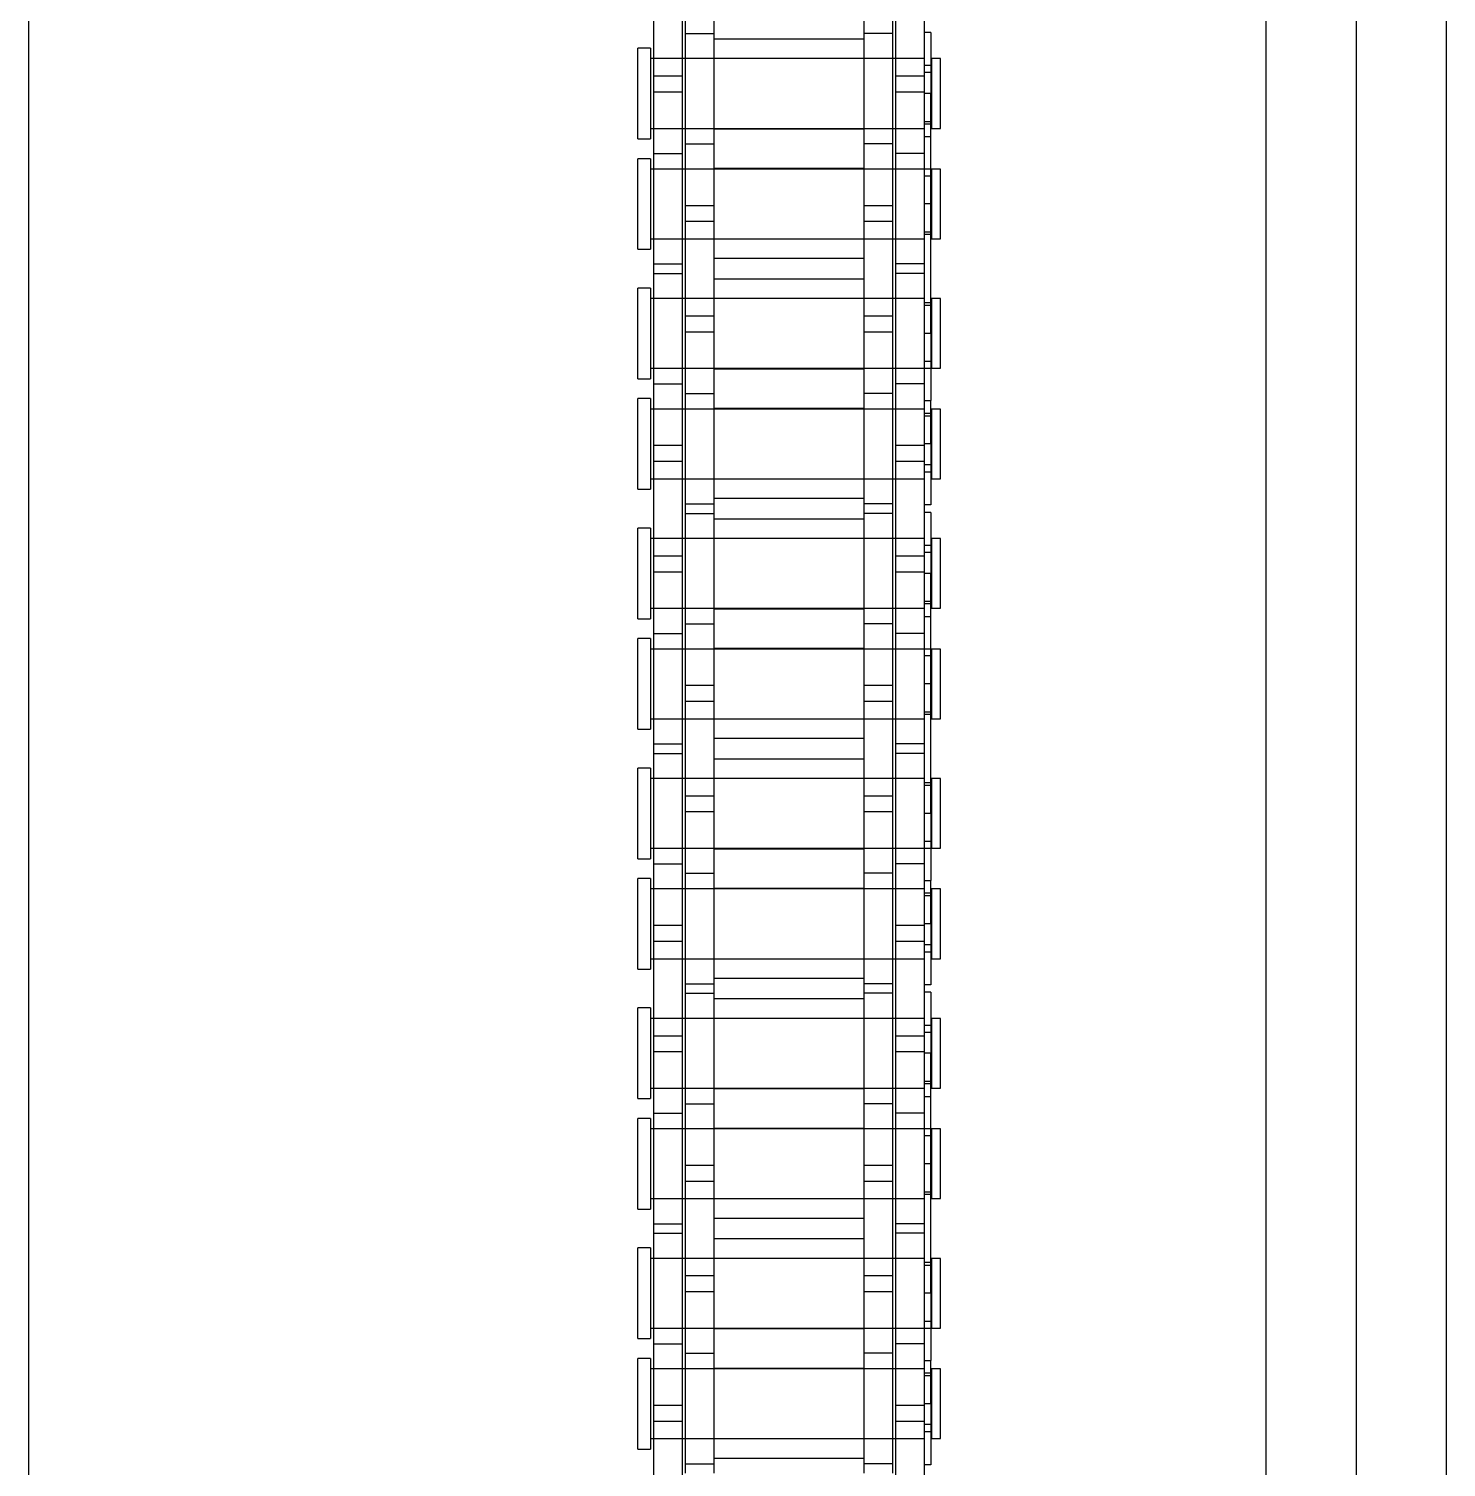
# Model space of a CAD drawing. Header units: metres. Extents: x 0 to 63075, y 0 to 44550.
# Drawn here: x 14109.2 to 14184.2, y 29127.1 to 29203.3 of the extents above; entities that cross this region are included whole.
import ezdxf

# ---------------------------------------------------------------- set-up
doc = ezdxf.new("R2010")
doc.units = ezdxf.units.M
doc.header["$LTSCALE"] = 75
doc.linetypes.add('HIDDEN2', pattern=[4.7625, 3.175, -1.5875])
for name, color, linetype in [('SDM', 7, 'Continuous'), ('SL4', 4, 'Continuous'), ('ST1', 7, 'HIDDEN2')]:
    doc.layers.add(name, color=color, linetype=linetype)

# ---------------------------------------------------------------- blocks, each defined once
blk = doc.blocks.new('A$Cb6dca9d5')
at = {"layer": 'SL4'}
for p, q in [((262.765, 2339.738), (262.765, 3664.713)), ((328.24, 2339.738), (328.24, 3664.713)), ((337.765, 3664.713), (337.765, 2339.738))]:
    blk.add_line(p, q, dxfattribs=at)
at = {"layer": 'ST1'}
for p, q in [((328.24, 2339.738), (328.24, 3664.713)), ((333.003, 3664.713), (333.003, 2339.738)), ((297.515, 2463.251), (297.515, 2469.601)), ((299.035, 2463.251), (299.035, 2469.601)), ((306.965, 2463.251), (306.965, 2469.601)), ((308.485, 2463.251), (308.485, 2469.601)), ((295.843, 2456.901), (295.843, 2465.996)), ((297.363, 2456.901), (297.363, 2465.996)), ((308.637, 2456.901), (308.637, 2465.996)), ((310.157, 2456.901), (310.157, 2465.996)), ((297.515, 2463.251), (299.035, 2463.251)), ((297.515, 2454.156), (297.515, 2463.251)), ((299.035, 2454.156), (299.035, 2463.251)), ((299.035, 2462.968), (306.965, 2462.968)), ((308.485, 2463.251), (306.965, 2463.251)), ((306.965, 2454.156), (306.965, 2463.251)), ((308.485, 2454.156), (308.485, 2463.251)), ((310.489, 2463.307), (310.157, 2463.307)), ((310.489, 2463.307), (310.489, 2460.076)), ((295, 2457.677), (295, 2462.474)), ((295.659, 2462.474), (295, 2462.474)), ((295.659, 2462.474), (295.659, 2457.677)), ((310.157, 2461.921), (295.659, 2461.921)), ((297.363, 2461.921), (295.843, 2461.921)), ((299.035, 2461.921), (297.515, 2461.921)), ((306.965, 2461.921), (299.035, 2461.921)), ((308.485, 2461.921), (306.965, 2461.921)), ((310.157, 2461.921), (308.637, 2461.921)), ((310.526, 2461.552), (310.157, 2461.552)), ((310.526, 2461.921), (310.526, 2458.231)), ((311, 2461.921), (310.526, 2461.921)), ((311, 2458.231), (311, 2461.921)), ((295.843, 2461.008), (297.363, 2461.008)), ((308.637, 2461.008), (310.157, 2461.008)), ((310.489, 2461.183), (310.157, 2461.183)), ((297.363, 2460.148), (295.843, 2460.148)), ((310.157, 2460.148), (308.637, 2460.148)), ((310.489, 2460.076), (310.157, 2460.076)), ((310.489, 2447.376), (310.489, 2460.076)), ((310.157, 2458.6), (310.526, 2458.6)), ((310.489, 2458.457), (310.157, 2458.457)), ((295, 2457.677), (295.659, 2457.677)), ((295.659, 2458.231), (310.157, 2458.231)), ((295.843, 2458.231), (297.363, 2458.231)), ((297.515, 2458.231), (299.035, 2458.231)), ((299.035, 2458.231), (306.965, 2458.231)), ((306.965, 2458.188), (299.035, 2458.188)), ((306.965, 2458.231), (308.485, 2458.231)), ((308.637, 2458.231), (310.157, 2458.231)), ((310.489, 2457.78), (310.157, 2457.78)), ((310.526, 2458.231), (311, 2458.231)), ((295.843, 2456.901), (297.363, 2456.901)), ((295.843, 2450.551), (295.843, 2456.901)), ((297.363, 2450.551), (297.363, 2456.901)), ((297.515, 2457.403), (299.035, 2457.403)), ((308.485, 2457.403), (306.965, 2457.403)), ((310.157, 2456.901), (308.637, 2456.901)), ((308.637, 2450.551), (308.637, 2456.901)), ((310.157, 2450.551), (310.157, 2456.901)), ((295, 2451.829), (295, 2456.626)), ((295.659, 2456.626), (295, 2456.626)), ((295.659, 2456.626), (295.659, 2451.829)), ((299.035, 2456.116), (306.965, 2456.116)), ((310.157, 2456.073), (295.659, 2456.073)), ((297.363, 2456.073), (295.843, 2456.073)), ((299.035, 2456.073), (297.515, 2456.073)), ((306.965, 2456.073), (299.035, 2456.073)), ((308.485, 2456.073), (306.965, 2456.073)), ((310.489, 2456.073), (308.637, 2456.073)), ((310.526, 2455.704), (310.157, 2455.704)), ((310.526, 2456.073), (310.526, 2452.383)), ((311, 2456.073), (310.526, 2456.073)), ((311, 2452.383), (311, 2456.073)), ((297.515, 2453.296), (297.515, 2454.156)), ((297.515, 2454.156), (299.035, 2454.156)), ((299.035, 2453.296), (299.035, 2454.156)), ((306.965, 2453.296), (306.965, 2454.156)), ((306.965, 2454.156), (308.485, 2454.156)), ((308.485, 2453.296), (308.485, 2454.156)), ((310.489, 2454.228), (310.157, 2454.228)), ((297.515, 2444.201), (297.515, 2453.296)), ((299.035, 2453.296), (297.515, 2453.296)), ((299.035, 2444.201), (299.035, 2453.296)), ((306.965, 2444.201), (306.965, 2453.296)), ((308.485, 2453.296), (306.965, 2453.296)), ((308.485, 2444.201), (308.485, 2453.296)), ((295.659, 2452.383), (310.157, 2452.383)), ((295.843, 2452.383), (297.363, 2452.383)), ((297.515, 2452.383), (299.035, 2452.383)), ((299.035, 2452.383), (306.965, 2452.383)), ((306.965, 2452.383), (308.485, 2452.383)), ((308.637, 2452.383), (310.157, 2452.383)), ((310.157, 2452.752), (310.526, 2452.752)), ((310.489, 2452.609), (310.157, 2452.609)), ((310.526, 2452.383), (311, 2452.383)), ((295, 2451.829), (295.659, 2451.829)), ((295.843, 2451.053), (297.363, 2451.053)), ((306.965, 2451.336), (299.035, 2451.336)), ((310.157, 2451.053), (308.637, 2451.053)), ((295.843, 2450.551), (297.363, 2450.551)), ((295.843, 2441.456), (295.843, 2450.551)), ((297.363, 2441.456), (297.363, 2450.551)), ((299.035, 2450.268), (306.965, 2450.268)), ((310.157, 2450.551), (308.637, 2450.551)), ((308.637, 2441.456), (308.637, 2450.551)), ((310.157, 2441.456), (310.157, 2450.551)), ((295, 2444.977), (295, 2449.774)), ((295.659, 2449.774), (295, 2449.774)), ((295.659, 2449.774), (295.659, 2444.977)), ((310.157, 2449.221), (295.659, 2449.221)), ((297.363, 2449.221), (295.843, 2449.221)), ((299.035, 2449.221), (297.515, 2449.221)), ((306.965, 2449.221), (299.035, 2449.221)), ((308.485, 2449.221), (306.965, 2449.221)), ((310.157, 2449.221), (308.637, 2449.221)), ((310.489, 2448.995), (310.157, 2448.995)), ((310.526, 2448.852), (310.157, 2448.852)), ((310.526, 2449.221), (310.526, 2445.531)), ((311, 2449.221), (310.526, 2449.221)), ((311, 2445.531), (311, 2449.221)), ((297.515, 2448.308), (299.035, 2448.308)), ((306.965, 2448.308), (308.485, 2448.308)), ((299.035, 2447.448), (297.515, 2447.448)), ((308.485, 2447.448), (306.965, 2447.448)), ((310.489, 2447.376), (310.157, 2447.376)), ((310.489, 2447.376), (310.489, 2443.824)), ((295.659, 2445.531), (310.157, 2445.531)), ((295.843, 2445.531), (297.363, 2445.531)), ((297.515, 2445.531), (299.035, 2445.531)), ((299.035, 2445.531), (306.965, 2445.531)), ((306.965, 2445.488), (299.035, 2445.488)), ((306.965, 2445.531), (308.485, 2445.531)), ((308.637, 2445.531), (310.489, 2445.531)), ((310.157, 2445.9), (310.526, 2445.9)), ((310.526, 2445.531), (311, 2445.531)), ((295, 2444.977), (295.659, 2444.977)), ((295.843, 2444.703), (297.363, 2444.703)), ((310.157, 2444.703), (308.637, 2444.703)), ((295, 2439.129), (295, 2443.926)), ((295.659, 2443.926), (295, 2443.926)), ((295.659, 2443.926), (295.659, 2439.129)), ((297.515, 2444.201), (299.035, 2444.201)), ((297.515, 2437.851), (297.515, 2444.201)), ((299.035, 2437.851), (299.035, 2444.201)), ((308.485, 2444.201), (306.965, 2444.201)), ((306.965, 2437.851), (306.965, 2444.201)), ((308.485, 2437.851), (308.485, 2444.201)), ((310.157, 2443.373), (295.659, 2443.373)), ((297.363, 2443.373), (295.843, 2443.373)), ((299.035, 2443.373), (297.515, 2443.373)), ((299.035, 2443.416), (306.965, 2443.416)), ((306.965, 2443.373), (299.035, 2443.373)), ((308.485, 2443.373), (306.965, 2443.373)), ((310.157, 2443.373), (308.637, 2443.373)), ((310.157, 2443.824), (310.489, 2443.824)), ((310.489, 2441.528), (310.489, 2443.824)), ((310.526, 2443.373), (310.526, 2439.683)), ((311, 2443.373), (310.526, 2443.373)), ((311, 2439.683), (311, 2443.373)), ((310.489, 2443.147), (310.157, 2443.147)), ((310.526, 2443.004), (310.157, 2443.004)), ((295.843, 2440.596), (295.843, 2441.456)), ((295.843, 2441.456), (297.363, 2441.456)), ((297.363, 2440.596), (297.363, 2441.456)), ((308.637, 2440.596), (308.637, 2441.456)), ((308.637, 2441.456), (310.157, 2441.456)), ((310.489, 2441.528), (310.157, 2441.528)), ((310.157, 2440.596), (310.157, 2441.456)), ((310.489, 2441.528), (310.489, 2438.297)), ((295.843, 2431.501), (295.843, 2440.596)), ((297.363, 2440.596), (295.843, 2440.596)), ((297.363, 2431.501), (297.363, 2440.596)), ((308.637, 2431.501), (308.637, 2440.596)), ((310.157, 2440.596), (308.637, 2440.596)), ((310.157, 2431.501), (310.157, 2440.596)), ((310.489, 2440.421), (310.157, 2440.421)), ((295.659, 2439.683), (310.157, 2439.683)), ((295.843, 2439.683), (297.363, 2439.683)), ((297.515, 2439.683), (299.035, 2439.683)), ((299.035, 2439.683), (306.965, 2439.683)), ((306.965, 2439.683), (308.485, 2439.683)), ((308.637, 2439.683), (310.157, 2439.683)), ((310.157, 2440.052), (310.526, 2440.052)), ((310.526, 2439.683), (311, 2439.683)), ((295, 2439.129), (295.659, 2439.129)), ((306.965, 2438.636), (299.035, 2438.636)), ((297.515, 2438.353), (299.035, 2438.353)), ((297.515, 2437.851), (299.035, 2437.851)), ((297.515, 2428.756), (297.515, 2437.851)), ((299.035, 2428.756), (299.035, 2437.851)), ((308.485, 2438.353), (306.965, 2438.353)), ((308.485, 2437.851), (306.965, 2437.851)), ((306.965, 2428.756), (306.965, 2437.851)), ((308.485, 2428.756), (308.485, 2437.851)), ((310.489, 2438.297), (310.157, 2438.297)), ((310.489, 2437.907), (310.157, 2437.907)), ((310.489, 2437.907), (310.489, 2434.676)), ((295, 2432.277), (295, 2437.074)), ((295.659, 2437.074), (295, 2437.074)), ((295.659, 2437.074), (295.659, 2432.277)), ((299.035, 2437.568), (306.965, 2437.568)), ((310.157, 2436.521), (295.659, 2436.521)), ((297.363, 2436.521), (295.843, 2436.521)), ((299.035, 2436.521), (297.515, 2436.521)), ((306.965, 2436.521), (299.035, 2436.521)), ((308.485, 2436.521), (306.965, 2436.521)), ((310.157, 2436.521), (308.637, 2436.521)), ((310.526, 2436.521), (310.526, 2432.831)), ((311, 2436.521), (310.526, 2436.521)), ((311, 2432.831), (311, 2436.521)), ((295.843, 2435.608), (297.363, 2435.608)), ((308.637, 2435.608), (310.157, 2435.608)), ((310.526, 2436.152), (310.157, 2436.152)), ((310.489, 2435.783), (310.157, 2435.783)), ((297.363, 2434.748), (295.843, 2434.748)), ((310.157, 2434.748), (308.637, 2434.748)), ((310.489, 2434.676), (310.157, 2434.676)), ((310.489, 2421.976), (310.489, 2434.676)), ((295.659, 2432.831), (310.157, 2432.831)), ((295.843, 2432.831), (297.363, 2432.831)), ((297.515, 2432.831), (299.035, 2432.831)), ((299.035, 2432.831), (306.965, 2432.831)), ((306.965, 2432.788), (299.035, 2432.788)), ((306.965, 2432.831), (308.485, 2432.831)), ((308.637, 2432.831), (310.157, 2432.831)), ((310.157, 2433.2), (310.526, 2433.2)), ((310.489, 2433.057), (310.157, 2433.057)), ((310.526, 2432.831), (311, 2432.831)), ((295, 2432.277), (295.659, 2432.277)), ((297.515, 2432.003), (299.035, 2432.003)), ((308.485, 2432.003), (306.965, 2432.003)), ((310.489, 2432.38), (310.157, 2432.38)), ((295, 2426.429), (295, 2431.226)), ((295.659, 2431.226), (295, 2431.226)), ((295.659, 2431.226), (295.659, 2426.429)), ((295.843, 2431.501), (297.363, 2431.501)), ((295.843, 2425.151), (295.843, 2431.501)), ((297.363, 2425.151), (297.363, 2431.501)), ((310.157, 2431.501), (308.637, 2431.501)), ((308.637, 2425.151), (308.637, 2431.501)), ((310.157, 2425.151), (310.157, 2431.501)), ((310.157, 2430.673), (295.659, 2430.673)), ((297.363, 2430.673), (295.843, 2430.673)), ((299.035, 2430.673), (297.515, 2430.673)), ((299.035, 2430.716), (306.965, 2430.716)), ((306.965, 2430.673), (299.035, 2430.673)), ((308.485, 2430.673), (306.965, 2430.673)), ((310.489, 2430.673), (308.637, 2430.673)), ((310.526, 2430.304), (310.157, 2430.304)), ((310.526, 2430.673), (310.526, 2426.983)), ((311, 2430.673), (310.526, 2430.673)), ((311, 2426.983), (311, 2430.673)), ((297.515, 2427.896), (297.515, 2428.756)), ((297.515, 2428.756), (299.035, 2428.756)), ((299.035, 2427.896), (299.035, 2428.756)), ((306.965, 2427.896), (306.965, 2428.756)), ((306.965, 2428.756), (308.485, 2428.756)), ((308.485, 2427.896), (308.485, 2428.756)), ((310.489, 2428.828), (310.157, 2428.828)), ((297.515, 2418.801), (297.515, 2427.896)), ((299.035, 2427.896), (297.515, 2427.896)), ((299.035, 2418.801), (299.035, 2427.896)), ((306.965, 2418.801), (306.965, 2427.896)), ((308.485, 2427.896), (306.965, 2427.896)), ((308.485, 2418.801), (308.485, 2427.896)), ((310.157, 2427.352), (310.526, 2427.352)), ((310.489, 2427.209), (310.157, 2427.209)), ((295, 2426.429), (295.659, 2426.429)), ((295.659, 2426.983), (310.157, 2426.983)), ((295.843, 2426.983), (297.363, 2426.983)), ((297.515, 2426.983), (299.035, 2426.983)), ((299.035, 2426.983), (306.965, 2426.983)), ((306.965, 2426.983), (308.485, 2426.983)), ((308.637, 2426.983), (310.157, 2426.983)), ((310.526, 2426.983), (311, 2426.983)), ((295.843, 2425.653), (297.363, 2425.653)), ((306.965, 2425.936), (299.035, 2425.936)), ((310.157, 2425.653), (308.637, 2425.653)), ((295.843, 2425.151), (297.363, 2425.151)), ((295.843, 2416.056), (295.843, 2425.151)), ((297.363, 2416.056), (297.363, 2425.151)), ((310.157, 2425.151), (308.637, 2425.151)), ((308.637, 2416.056), (308.637, 2425.151)), ((310.157, 2416.056), (310.157, 2425.151)), ((295, 2419.577), (295, 2424.374)), ((295.659, 2424.374), (295, 2424.374)), ((295.659, 2424.374), (295.659, 2419.577)), ((299.035, 2424.868), (306.965, 2424.868)), ((310.157, 2423.821), (295.659, 2423.821)), ((297.363, 2423.821), (295.843, 2423.821)), ((299.035, 2423.821), (297.515, 2423.821)), ((306.965, 2423.821), (299.035, 2423.821)), ((308.485, 2423.821), (306.965, 2423.821)), ((310.157, 2423.821), (308.637, 2423.821)), ((310.489, 2423.595), (310.157, 2423.595)), ((310.526, 2423.452), (310.157, 2423.452)), ((310.526, 2423.821), (310.526, 2420.131)), ((311, 2423.821), (310.526, 2423.821)), ((311, 2420.131), (311, 2423.821)), ((297.515, 2422.908), (299.035, 2422.908)), ((306.965, 2422.908), (308.485, 2422.908)), ((299.035, 2422.048), (297.515, 2422.048)), ((308.485, 2422.048), (306.965, 2422.048)), ((310.489, 2421.976), (310.157, 2421.976)), ((310.489, 2421.976), (310.489, 2418.424)), ((310.157, 2420.5), (310.526, 2420.5)), ((295, 2419.577), (295.659, 2419.577)), ((295.659, 2420.131), (310.157, 2420.131)), ((295.843, 2420.131), (297.363, 2420.131)), ((297.515, 2420.131), (299.035, 2420.131)), ((299.035, 2420.131), (306.965, 2420.131)), ((306.965, 2420.088), (299.035, 2420.088)), ((306.965, 2420.131), (308.485, 2420.131)), ((308.637, 2420.131), (310.489, 2420.131)), ((310.526, 2420.131), (311, 2420.131)), ((295.843, 2419.303), (297.363, 2419.303)), ((297.515, 2418.801), (299.035, 2418.801)), ((297.515, 2412.451), (297.515, 2418.801)), ((299.035, 2412.451), (299.035, 2418.801)), ((308.485, 2418.801), (306.965, 2418.801)), ((306.965, 2412.451), (306.965, 2418.801)), ((308.485, 2412.451), (308.485, 2418.801)), ((310.157, 2419.303), (308.637, 2419.303)), ((295, 2413.729), (295, 2418.526)), ((295.659, 2418.526), (295, 2418.526)), ((295.659, 2418.526), (295.659, 2413.729)), ((310.157, 2418.424), (310.489, 2418.424)), ((310.489, 2416.128), (310.489, 2418.424)), ((310.157, 2417.973), (295.659, 2417.973)), ((297.363, 2417.973), (295.843, 2417.973)), ((299.035, 2417.973), (297.515, 2417.973)), ((299.035, 2418.016), (306.965, 2418.016)), ((306.965, 2417.973), (299.035, 2417.973)), ((308.485, 2417.973), (306.965, 2417.973)), ((310.157, 2417.973), (308.637, 2417.973)), ((310.489, 2417.747), (310.157, 2417.747)), ((310.526, 2417.604), (310.157, 2417.604)), ((310.526, 2417.973), (310.526, 2414.283)), ((311, 2417.973), (310.526, 2417.973)), ((311, 2414.283), (311, 2417.973)), ((295.843, 2415.196), (295.843, 2416.056)), ((295.843, 2416.056), (297.363, 2416.056)), ((297.363, 2415.196), (297.363, 2416.056)), ((308.637, 2415.196), (308.637, 2416.056)), ((308.637, 2416.056), (310.157, 2416.056)), ((310.489, 2416.128), (310.157, 2416.128)), ((310.157, 2415.196), (310.157, 2416.056)), ((310.489, 2416.128), (310.489, 2412.897)), ((295.843, 2406.101), (295.843, 2415.196)), ((297.363, 2415.196), (295.843, 2415.196)), ((297.363, 2406.101), (297.363, 2415.196)), ((308.637, 2406.101), (308.637, 2415.196)), ((310.157, 2415.196), (308.637, 2415.196)), ((310.157, 2406.101), (310.157, 2415.196)), ((310.489, 2415.021), (310.157, 2415.021)), ((295.659, 2414.283), (310.157, 2414.283)), ((295.843, 2414.283), (297.363, 2414.283)), ((297.515, 2414.283), (299.035, 2414.283)), ((299.035, 2414.283), (306.965, 2414.283)), ((306.965, 2414.283), (308.485, 2414.283)), ((308.637, 2414.283), (310.157, 2414.283)), ((310.157, 2414.652), (310.526, 2414.652)), ((310.526, 2414.283), (311, 2414.283)), ((295, 2413.729), (295.659, 2413.729)), ((297.515, 2412.953), (299.035, 2412.953)), ((306.965, 2413.236), (299.035, 2413.236)), ((308.485, 2412.953), (306.965, 2412.953)), ((310.489, 2412.897), (310.157, 2412.897)), ((297.515, 2412.451), (299.035, 2412.451)), ((297.515, 2403.356), (297.515, 2412.451)), ((299.035, 2403.356), (299.035, 2412.451)), ((299.035, 2412.168), (306.965, 2412.168)), ((308.485, 2412.451), (306.965, 2412.451)), ((306.965, 2403.356), (306.965, 2412.451)), ((308.485, 2403.356), (308.485, 2412.451)), ((310.489, 2412.507), (310.157, 2412.507)), ((310.489, 2412.507), (310.489, 2409.276)), ((295, 2406.877), (295, 2411.674)), ((295.659, 2411.674), (295, 2411.674)), ((295.659, 2411.674), (295.659, 2406.877)), ((310.157, 2411.121), (295.659, 2411.121)), ((297.363, 2411.121), (295.843, 2411.121)), ((299.035, 2411.121), (297.515, 2411.121)), ((306.965, 2411.121), (299.035, 2411.121)), ((308.485, 2411.121), (306.965, 2411.121)), ((310.157, 2411.121), (308.637, 2411.121)), ((310.526, 2410.752), (310.157, 2410.752)), ((310.526, 2411.121), (310.526, 2407.431)), ((311, 2411.121), (310.526, 2411.121)), ((311, 2407.431), (311, 2411.121)), ((295.843, 2410.208), (297.363, 2410.208)), ((308.637, 2410.208), (310.157, 2410.208)), ((310.489, 2410.383), (310.157, 2410.383)), ((297.363, 2409.348), (295.843, 2409.348)), ((310.157, 2409.348), (308.637, 2409.348)), ((310.489, 2409.276), (310.157, 2409.276)), ((310.489, 2396.576), (310.489, 2409.276)), ((295.659, 2407.431), (310.157, 2407.431)), ((295.843, 2407.431), (297.363, 2407.431)), ((297.515, 2407.431), (299.035, 2407.431)), ((299.035, 2407.431), (306.965, 2407.431)), ((306.965, 2407.388), (299.035, 2407.388)), ((306.965, 2407.431), (308.485, 2407.431)), ((308.637, 2407.431), (310.157, 2407.431)), ((310.157, 2407.8), (310.526, 2407.8)), ((310.489, 2407.657), (310.157, 2407.657)), ((310.526, 2407.431), (311, 2407.431)), ((295, 2406.877), (295.659, 2406.877)), ((310.489, 2406.98), (310.157, 2406.98)), ((295.843, 2406.101), (297.363, 2406.101)), ((295.843, 2399.751), (295.843, 2406.101)), ((297.363, 2399.751), (297.363, 2406.101)), ((297.515, 2406.603), (299.035, 2406.603)), ((308.485, 2406.603), (306.965, 2406.603)), ((310.157, 2406.101), (308.637, 2406.101)), ((308.637, 2399.751), (308.637, 2406.101)), ((310.157, 2399.751), (310.157, 2406.101)), ((295, 2401.029), (295, 2405.826)), ((295.659, 2405.826), (295, 2405.826)), ((295.659, 2405.826), (295.659, 2401.029)), ((310.157, 2405.273), (295.659, 2405.273)), ((297.363, 2405.273), (295.843, 2405.273)), ((299.035, 2405.273), (297.515, 2405.273)), ((299.035, 2405.316), (306.965, 2405.316)), ((306.965, 2405.273), (299.035, 2405.273)), ((308.485, 2405.273), (306.965, 2405.273)), ((310.489, 2405.273), (308.637, 2405.273)), ((310.526, 2405.273), (310.526, 2401.583)), ((311, 2405.273), (310.526, 2405.273)), ((311, 2401.583), (311, 2405.273)), ((310.526, 2404.904), (310.157, 2404.904)), ((297.515, 2402.496), (297.515, 2403.356)), ((297.515, 2403.356), (299.035, 2403.356)), ((299.035, 2402.496), (299.035, 2403.356)), ((306.965, 2402.496), (306.965, 2403.356)), ((306.965, 2403.356), (308.485, 2403.356)), ((308.485, 2402.496), (308.485, 2403.356)), ((310.489, 2403.428), (310.157, 2403.428)), ((297.515, 2393.401), (297.515, 2402.496)), ((299.035, 2402.496), (297.515, 2402.496)), ((299.035, 2393.401), (299.035, 2402.496)), ((306.965, 2393.401), (306.965, 2402.496)), ((308.485, 2402.496), (306.965, 2402.496)), ((308.485, 2393.401), (308.485, 2402.496)), ((295.659, 2401.583), (310.157, 2401.583)), ((295.843, 2401.583), (297.363, 2401.583)), ((297.515, 2401.583), (299.035, 2401.583)), ((299.035, 2401.583), (306.965, 2401.583)), ((306.965, 2401.583), (308.485, 2401.583)), ((308.637, 2401.583), (310.157, 2401.583)), ((310.157, 2401.952), (310.526, 2401.952)), ((310.489, 2401.809), (310.157, 2401.809)), ((310.526, 2401.583), (311, 2401.583)), ((295, 2401.029), (295.659, 2401.029)), ((306.965, 2400.536), (299.035, 2400.536)), ((295.843, 2400.253), (297.363, 2400.253)), ((310.157, 2400.253), (308.637, 2400.253)), ((295.843, 2399.751), (297.363, 2399.751)), ((295.843, 2390.656), (295.843, 2399.751)), ((297.363, 2390.656), (297.363, 2399.751)), ((299.035, 2399.468), (306.965, 2399.468)), ((310.157, 2399.751), (308.637, 2399.751)), ((308.637, 2390.656), (308.637, 2399.751)), ((310.157, 2390.656), (310.157, 2399.751)), ((295, 2394.177), (295, 2398.974)), ((295.659, 2398.974), (295, 2398.974)), ((295.659, 2398.974), (295.659, 2394.177)), ((310.157, 2398.421), (295.659, 2398.421)), ((297.363, 2398.421), (295.843, 2398.421)), ((299.035, 2398.421), (297.515, 2398.421)), ((306.965, 2398.421), (299.035, 2398.421)), ((308.485, 2398.421), (306.965, 2398.421)), ((310.157, 2398.421), (308.637, 2398.421)), ((310.526, 2398.421), (310.526, 2394.731)), ((311, 2398.421), (310.526, 2398.421)), ((311, 2394.731), (311, 2398.421)), ((297.515, 2397.508), (299.035, 2397.508)), ((306.965, 2397.508), (308.485, 2397.508)), ((310.489, 2398.195), (310.157, 2398.195)), ((310.526, 2398.052), (310.157, 2398.052)), ((299.035, 2396.648), (297.515, 2396.648)), ((308.485, 2396.648), (306.965, 2396.648)), ((310.489, 2396.576), (310.157, 2396.576)), ((310.489, 2396.576), (310.489, 2393.024)), ((295.659, 2394.731), (310.157, 2394.731)), ((295.843, 2394.731), (297.363, 2394.731)), ((297.515, 2394.731), (299.035, 2394.731)), ((299.035, 2394.731), (306.965, 2394.731)), ((306.965, 2394.688), (299.035, 2394.688)), ((306.965, 2394.731), (308.485, 2394.731)), ((308.637, 2394.731), (310.489, 2394.731)), ((310.157, 2395.1), (310.526, 2395.1)), ((310.526, 2394.731), (311, 2394.731)), ((295, 2394.177), (295.659, 2394.177)), ((295.843, 2393.903), (297.363, 2393.903)), ((310.157, 2393.903), (308.637, 2393.903)), ((295, 2388.329), (295, 2393.126)), ((295.659, 2393.126), (295, 2393.126)), ((295.659, 2393.126), (295.659, 2388.329)), ((297.515, 2393.401), (299.035, 2393.401)), ((297.515, 2387.051), (297.515, 2393.401)), ((299.035, 2387.051), (299.035, 2393.401)), ((308.485, 2393.401), (306.965, 2393.401)), ((306.965, 2387.051), (306.965, 2393.401)), ((308.485, 2387.051), (308.485, 2393.401)), ((310.157, 2393.024), (310.489, 2393.024)), ((310.489, 2390.728), (310.489, 2393.024)), ((310.157, 2392.573), (295.659, 2392.573)), ((297.363, 2392.573), (295.843, 2392.573)), ((299.035, 2392.573), (297.515, 2392.573)), ((299.035, 2392.616), (306.965, 2392.616)), ((306.965, 2392.573), (299.035, 2392.573)), ((308.485, 2392.573), (306.965, 2392.573)), ((310.157, 2392.573), (308.637, 2392.573)), ((310.489, 2392.347), (310.157, 2392.347)), ((310.526, 2392.204), (310.157, 2392.204)), ((310.526, 2392.573), (310.526, 2388.883)), ((311, 2392.573), (310.526, 2392.573)), ((311, 2388.883), (311, 2392.573)), ((295.843, 2389.796), (295.843, 2390.656)), ((295.843, 2390.656), (297.363, 2390.656)), ((297.363, 2389.796), (297.363, 2390.656)), ((308.637, 2389.796), (308.637, 2390.656)), ((308.637, 2390.656), (310.157, 2390.656)), ((310.489, 2390.728), (310.157, 2390.728)), ((310.157, 2389.796), (310.157, 2390.656)), ((310.489, 2390.728), (310.489, 2387.497)), ((295.843, 2380.701), (295.843, 2389.796)), ((297.363, 2389.796), (295.843, 2389.796)), ((297.363, 2380.701), (297.363, 2389.796)), ((308.637, 2380.701), (308.637, 2389.796)), ((310.157, 2389.796), (308.637, 2389.796)), ((310.157, 2380.701), (310.157, 2389.796)), ((310.489, 2389.621), (310.157, 2389.621)), ((310.157, 2389.252), (310.526, 2389.252)), ((295.659, 2388.883), (310.157, 2388.883)), ((295.843, 2388.883), (297.363, 2388.883)), ((297.515, 2388.883), (299.035, 2388.883)), ((299.035, 2388.883), (306.965, 2388.883)), ((306.965, 2388.883), (308.485, 2388.883)), ((308.637, 2388.883), (310.157, 2388.883)), ((310.526, 2388.883), (311, 2388.883)), ((295, 2388.329), (295.659, 2388.329)), ((306.965, 2387.836), (299.035, 2387.836)), ((297.515, 2387.553), (299.035, 2387.553)), ((308.485, 2387.553), (306.965, 2387.553)), ((310.489, 2387.497), (310.157, 2387.497))]:
    blk.add_line(p, q, dxfattribs=at)

msp = doc.modelspace()

# ---------------------------------------------------------------- block references
at = {"layer": 'SDM'}
msp.add_blockref('A$Cb6dca9d5', (13846.469, 26739.769), dxfattribs=at)

doc.saveas('drawing.dxf')
